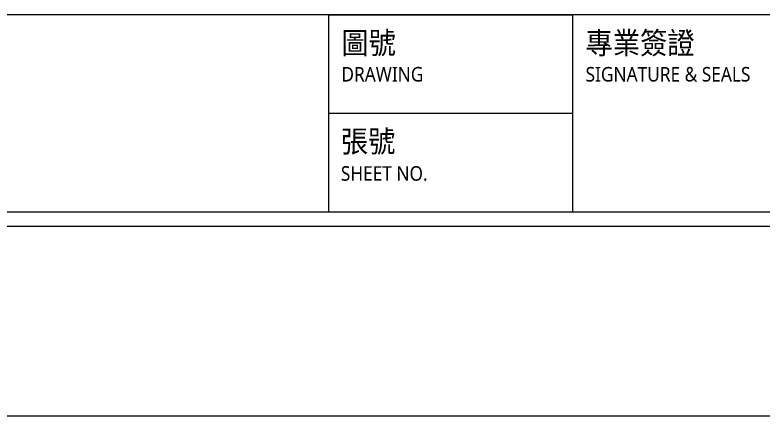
# Model space of a CAD drawing. Header units: millimetres. Extents: x 5208 to 9408, y 10 to 2980.
# Drawn here: x 7330 to 8059, y 10 to 402 of the extents above; entities that cross this region are included whole.
import ezdxf
from ezdxf.enums import TextEntityAlignment as Align

# ---------------------------------------------------------------- set-up
doc = ezdxf.new("R2010")
doc.units = ezdxf.units.MM
doc.styles.add('圖框文字', font='Microsoft JhengHei.ttf')

msp = doc.modelspace()

# ---------------------------------------------------------------- linework, layer by layer
at = {"lineweight": 5}
for p, q in [((9220.61, 402.08, 163.19), (5394.69, 402.08, 163.19)), ((9220.61, 402.08, 163.19), (5394.69, 402.08, 163.19)), ((7635.61, 402.08, 163.19), (7873.86, 402.08, 163.19)), ((7635.61, 402.08, 163.19), (7635.61, 209.82, 163.19)), ((7873.86, 402.08, 163.19), (7873.86, 209.82, 163.19)), ((7873.86, 402.08, 163.19), (7873.86, 209.82, 163.19)), ((7635.61, 305.95, 163.19), (7873.86, 305.95, 163.19)), ((5394.69, 209.82, 163.19), (9220.61, 209.82, 163.19)), ((9407.65, 10.08, 163.19), (5207.65, 10.08, 163.19))]:
    msp.add_line(p, q, dxfattribs=at)
at = {"color": 4, "lineweight": 5}
msp.add_line((5380.48, 195.61, 163.19), (9234.83, 195.61, 163.19), dxfattribs=at)

# ---------------------------------------------------------------- texts
at = {"color": 3, "lineweight": 5, "style": '圖框文字', "width": 0.91}
for s, p in [('圖號', (7648.35, 374.66, 163.19)), ('專業簽證', (7886.6, 374.66, 163.19)), ('張號', (7647.81, 278.55, 163.19))]:
    msp.add_text(s, height=21.425, dxfattribs=at).set_placement(p, align=Align.MIDDLE_LEFT)
at = {"lineweight": 5, "style": '圖框文字', "width": 0.91}
for s, height, p in [('DRAWING', 14.212, (7648.35, 344.09, 163.19)), ('SIGNATURE & SEALS', 14.2123, (7886.6, 344.09, 163.19)), ('SHEET NO.', 14.212, (7647.81, 247.18, 163.19))]:
    msp.add_text(s, height=height, dxfattribs=at).set_placement(p, align=Align.MIDDLE_LEFT)

doc.saveas('drawing.dxf')
